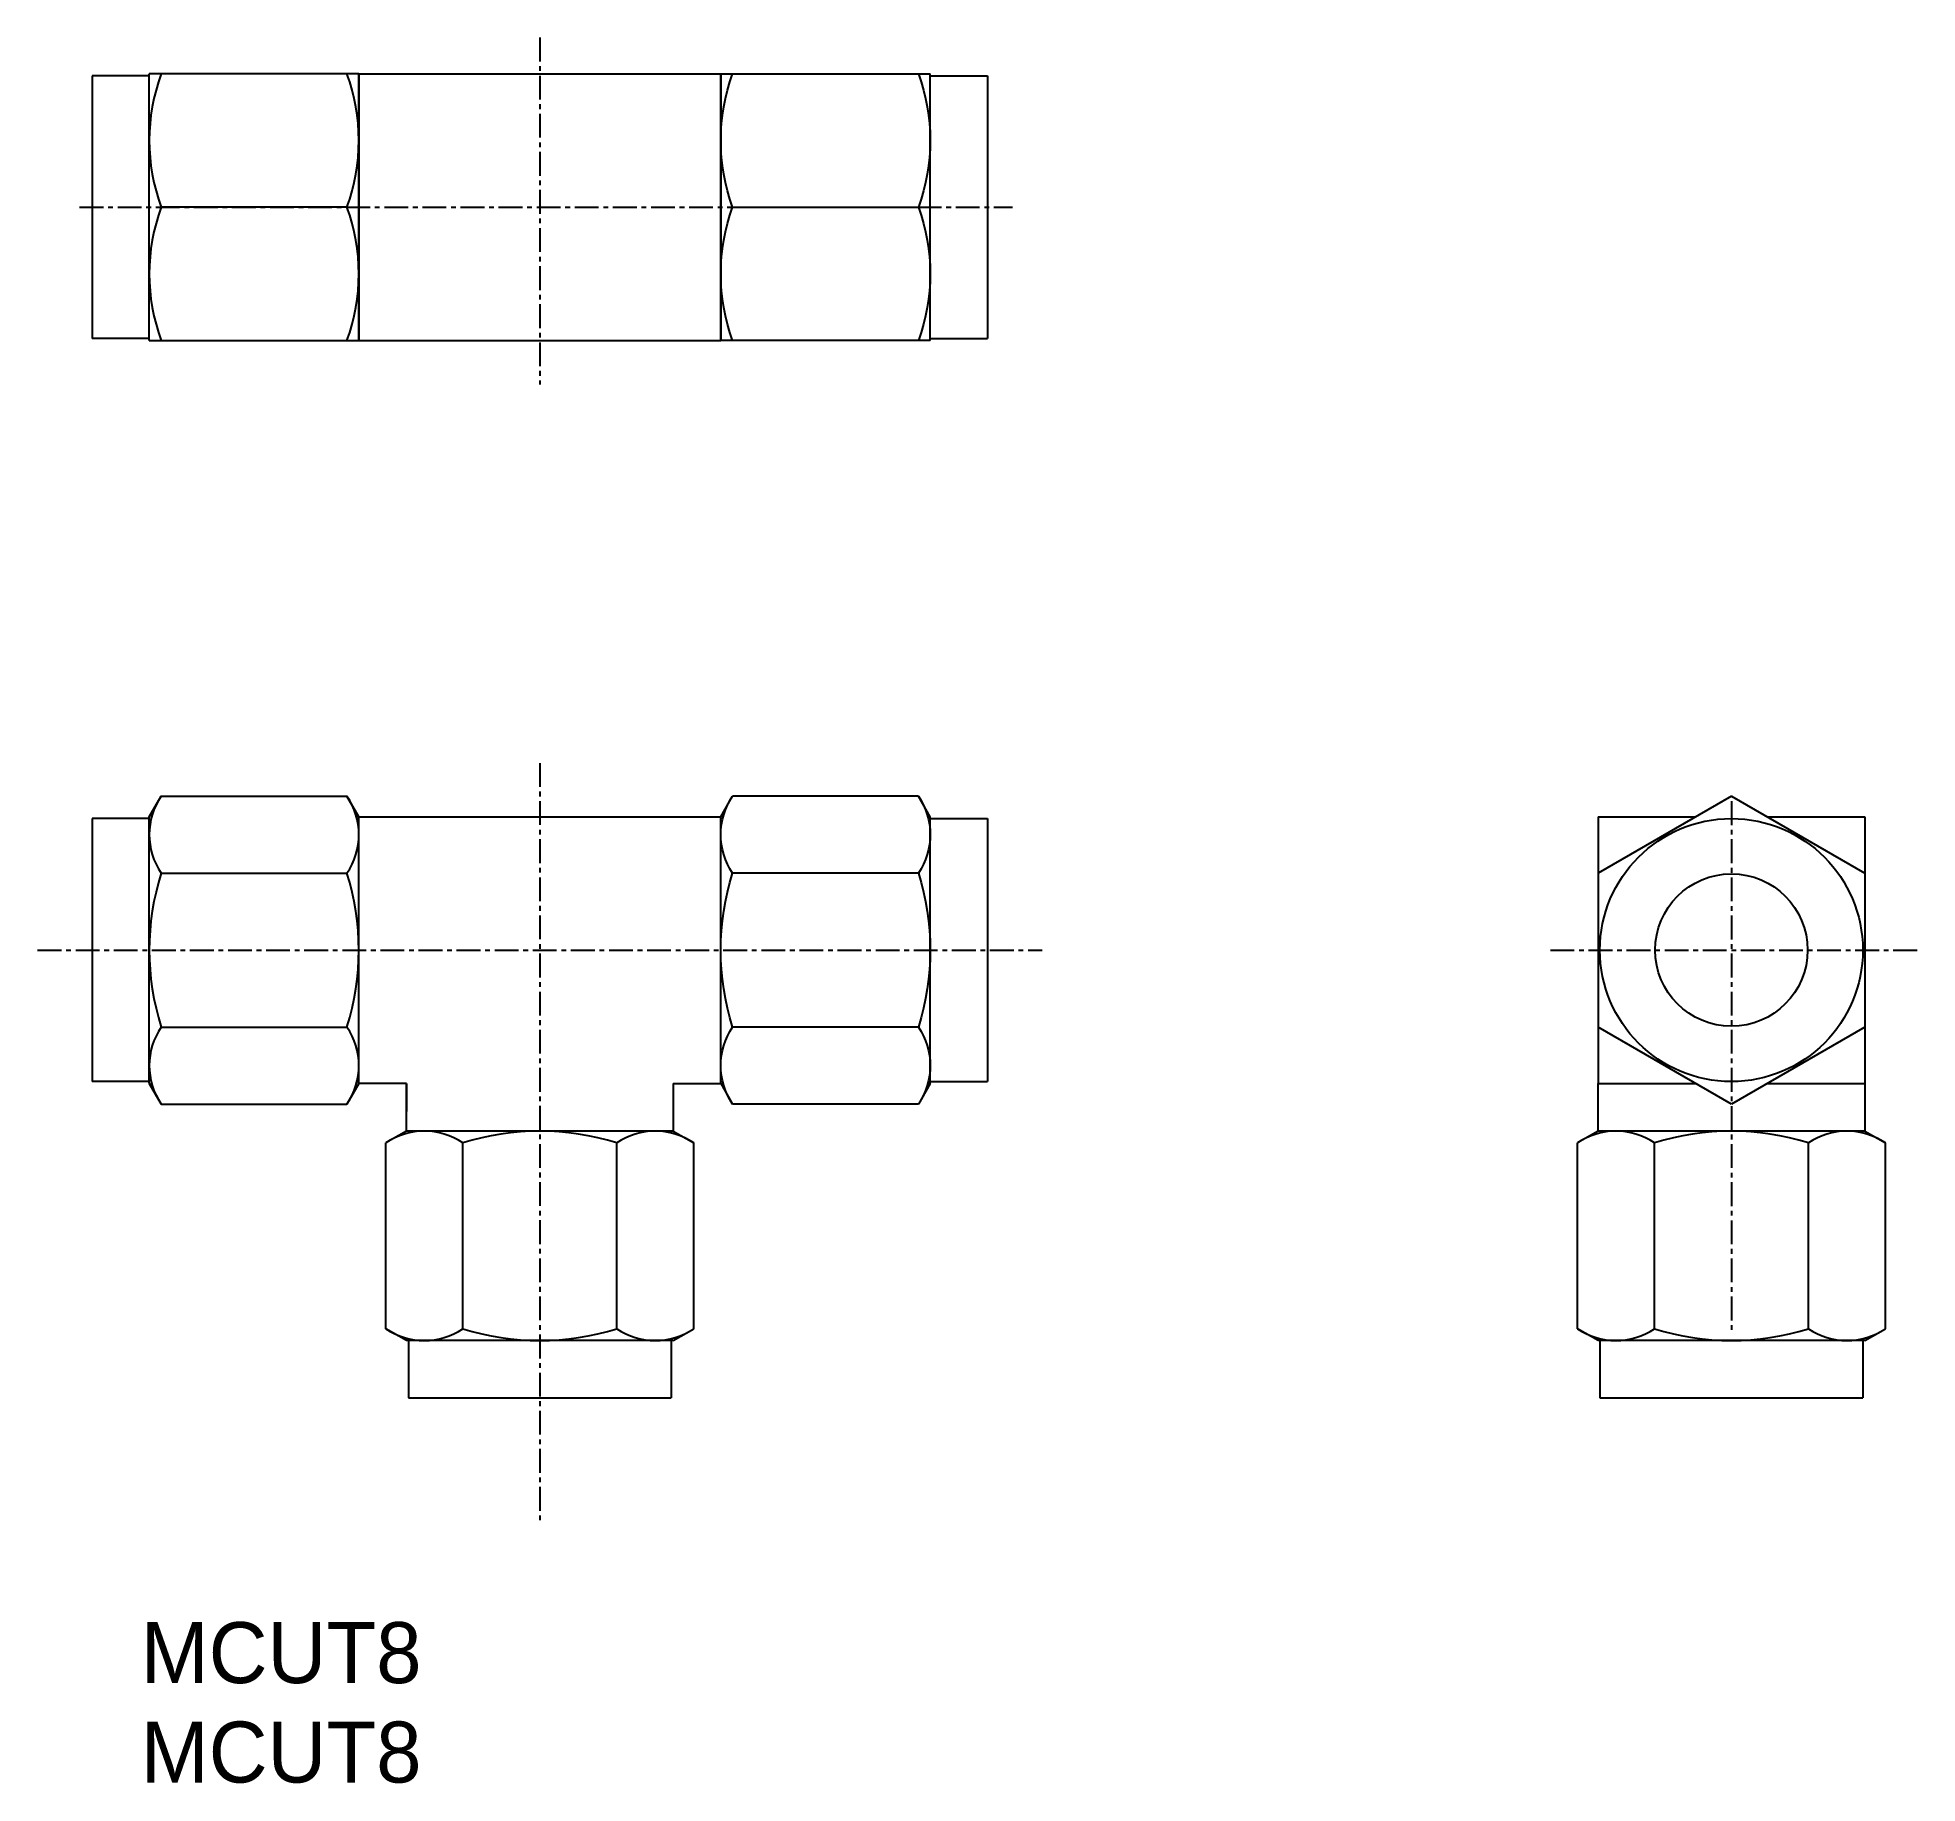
# Model space of a CAD drawing. Extents: x -82.1 to 16.6, y 46.8 to 138.4.
import ezdxf

# ---------------------------------------------------------------- set-up
doc = ezdxf.new("R2010")
doc.units = 0
doc.linetypes.add('CENTER', pattern=[2, 1.25, -0.25, 0.25, -0.25])
doc.layers.get('0').update_dxf_attribs({"linetype": 'CONTINUOUS'})
doc.layers.add('CENTER', color=1, linetype='CENTER')

# ---------------------------------------------------------------- blocks, each defined once
blk = doc.blocks.new('A$C36086AC3')
for p, q in [((0, 7), (-11, 7)), ((-11, -7), (-11, 7)), ((0, -7), (0, 7)), ((-0.625, 0), (-10.375, 0)), ((-11, -7), (0, -7))]:
    blk.add_line(p, q)
for centre, start, end in [((-0.891, 3.5), 159.74383, 200.25617), ((-10.109, 3.5), 339.74383, 20.25617), ((-0.891, -3.5), 159.74383, 200.25617), ((-10.109, -3.5), 339.74383, 20.25617)]:
    blk.add_arc(centre, 10.109, start, end)
blk = doc.blocks.new('A$C5A215597')
for p, q in [((-11, 7), (-10.375, 8.083)), ((0, 7), (-0.625, 8.083)), ((0, -4.041), (0, -4.041)), ((-11, -7), (-10.375, -8.083)), ((0, -7), (-0.625, -8.083))]:
    blk.add_line(p, q)
at = {"color": 7, "linetype": 'CONTINUOUS'}
for p, q in [((-10.375, 8.083), (-0.625, 8.083)), ((-11, -7), (-11, 7)), ((0, -7), (0, 7)), ((-10.375, 4.041), (-0.625, 4.041)), ((-10.375, -4.041), (-0.625, -4.041)), ((-10.375, -8.083), (-0.625, -8.083))]:
    blk.add_line(p, q, dxfattribs=at)
for centre, radius, start, end in [((-7.425, 6.062), 3.576, 145.58895, 214.41106), ((-3.575, 6.062), 3.576, 325.58894, 34.41105), ((2.375, 0), 13.375, 162.41204, 197.58796), ((-13.375, 0), 13.375, 342.41204, 17.58796), ((-7.425, -6.062), 3.576, 145.58894, 214.41105), ((-3.575, -6.062), 3.576, 325.58895, 34.41106)]:
    blk.add_arc(centre, radius, start, end)

msp = doc.modelspace()

# ---------------------------------------------------------------- linework, layer by layer
at = {"color": 7, "linetype": 'CONTINUOUS'}
for p, q in [((-79.216, 136.445), (-79.216, 122.645)), ((-76.216, 136.445), (-79.216, 136.445)), ((-65.216, 136.545), (-46.216, 136.545)), ((-65.216, 136.545), (-65.216, 122.545)), ((-46.216, 136.545), (-46.216, 122.545)), ((-35.216, 136.445), (-32.216, 136.445)), ((-32.216, 136.445), (-32.216, 122.645)), ((-76.216, 122.645), (-79.216, 122.645)), ((-65.216, 122.545), (-46.216, 122.545)), ((-35.216, 122.645), (-32.216, 122.645)), ((6.843, 98.628), (-0.157, 94.586)), ((6.843, 98.628), (13.843, 94.586)), ((-79.216, 97.445), (-79.216, 83.645)), ((-76.216, 97.445), (-79.216, 97.445)), ((-65.216, 97.545), (-46.216, 97.545)), ((-35.216, 97.445), (-32.216, 97.445)), ((-32.216, 97.445), (-32.216, 83.645)), ((-0.157, 97.545), (-0.157, 83.545)), ((-0.157, 97.545), (4.967, 97.545)), ((8.719, 97.545), (13.843, 97.545)), ((13.843, 97.545), (13.843, 83.545)), ((6.843, 82.462), (-0.157, 86.503)), ((13.843, 86.503), (6.843, 82.462)), ((-76.216, 83.645), (-79.216, 83.645)), ((-62.716, 83.545), (-65.216, 83.545)), ((-62.716, 83.545), (-62.716, 82.066)), ((-62.716, 81.045), (-62.716, 83.545)), ((-48.716, 83.545), (-48.716, 82.066)), ((-48.716, 83.545), (-46.216, 83.545)), ((-48.716, 83.545), (-48.716, 81.045)), ((-35.216, 83.645), (-32.216, 83.645)), ((-0.157, 83.545), (4.967, 83.545)), ((-0.157, 81.045), (-0.157, 83.545)), ((8.719, 83.545), (13.843, 83.545)), ((13.843, 83.545), (13.843, 81.045)), ((-62.616, 70.045), (-62.616, 67.045)), ((-48.816, 70.045), (-48.816, 67.045)), ((-0.057, 70.045), (-0.057, 67.045)), ((13.743, 70.045), (13.743, 67.045)), ((-62.616, 67.045), (-48.816, 67.045)), ((-0.057, 67.045), (13.743, 67.045))]:
    msp.add_line(p, q, dxfattribs=at)
for radius in [6.9, 4]:
    msp.add_circle((6.843, 90.545), radius, dxfattribs=at)
at = {"layer": 'CENTER', "color": 1, "linetype": 'CENTER'}
for p, q in [((-55.716, 138.445), (-55.716, 120.242)), ((-79.877, 129.545), (-30.896, 129.545)), ((-55.716, 100.362), (-55.716, 60.585)), ((6.843, 98.359), (6.843, 70.556)), ((-82.081, 90.545), (-29.346, 90.545)), ((-2.658, 90.545), (16.608, 90.545))]:
    msp.add_line(p, q, dxfattribs=at)

# ---------------------------------------------------------------- block references
at = {"color": 7, "linetype": 'CONTINUOUS'}
for name, p in [('A$C36086AC3', (-65.216, 129.545)), ('A$C5A215597', (-65.216, 90.545))]:
    msp.add_blockref(name, p, dxfattribs=at)
at = {"color": 7, "linetype": 'CONTINUOUS', "xscale": -1}
for name, p in [('A$C36086AC3', (-46.216, 129.545)), ('A$C5A215597', (-46.216, 90.545))]:
    msp.add_blockref(name, p, dxfattribs=at)
at = {"color": 7, "linetype": 'CONTINUOUS', "rotation": 90}
for p in [(-55.716, 81.045), (6.843, 81.045)]:
    msp.add_blockref('A$C5A215597', p, dxfattribs=at)

# ---------------------------------------------------------------- texts
at = {"color": 7, "linetype": 'CONTINUOUS'}
for p in [(-76.664, 52.066), (-76.664, 46.847)]:
    msp.add_text('MCUT8', height=3.2, dxfattribs=at).set_placement(p)

doc.saveas('drawing.dxf')
